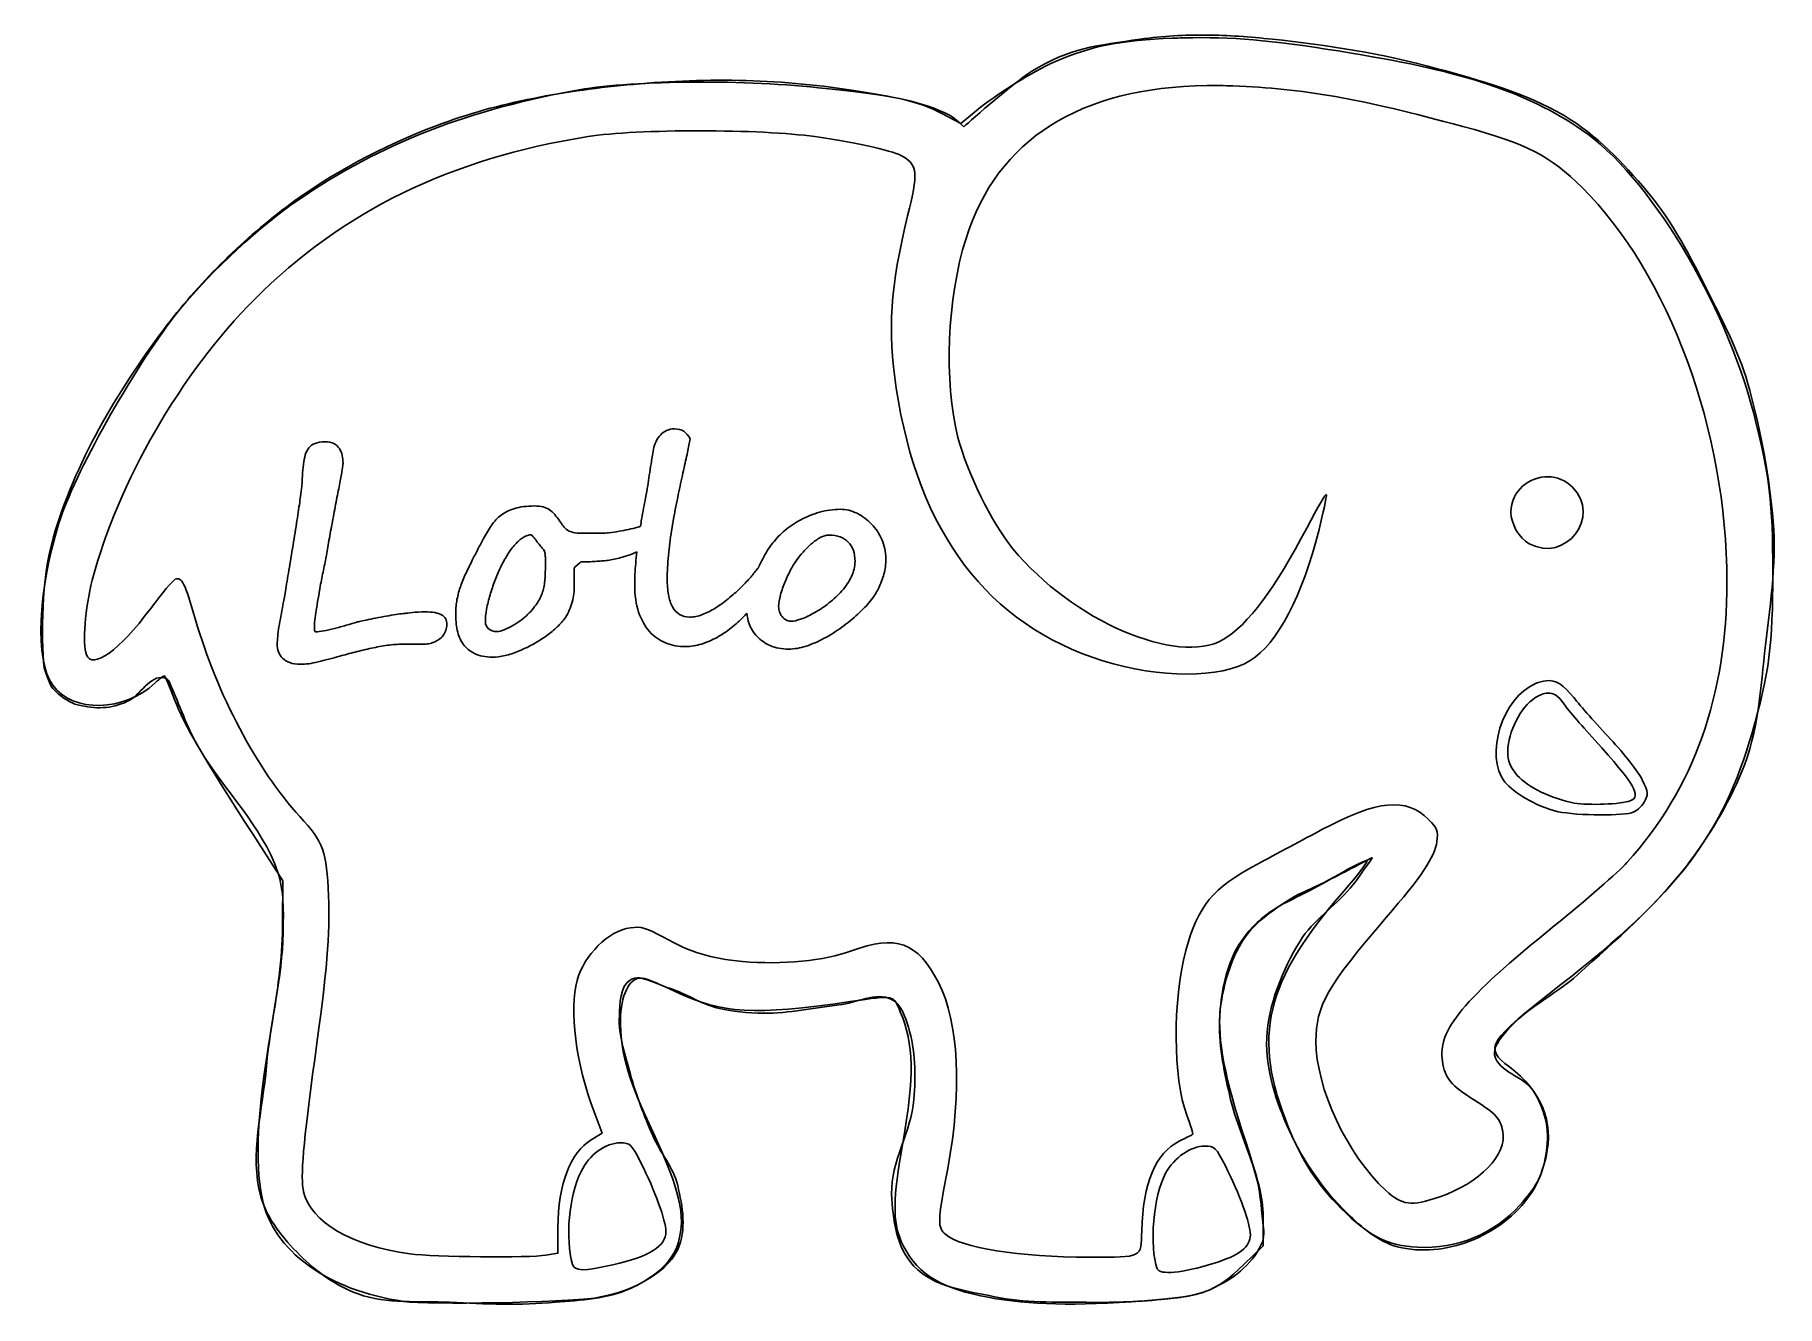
# Model space of a CAD drawing. Extents: x 44.2 to 93.5, y 21.4 to 57.3.
import ezdxf

# ---------------------------------------------------------------- set-up
doc = ezdxf.new("R2010")
doc.units = 0
doc.layers.get('0').update_dxf_attribs({"linetype": 'CONTINUOUS'})

msp = doc.modelspace()

# ---------------------------------------------------------------- linework, layer by layer
at = {"color": 7}
for points in [[(76.974457, 57.23362), (76.974457, 57.23362)], [(77.370782, 55.879283), (77.370782, 55.879283)], [(70.846047, 55.163807), (70.413894, 54.803864), (69.893547, 55.081125)], [(87.030278, 44.813638), (87.030278, 44.813638)], [(86.965234, 39.045721), (86.965234, 39.045721)], [(87.007127, 38.695147), (87.007127, 38.695147)], [(50.383832, 34.69112), (51.227742, 33.387496), (51.220576, 32.219471)], [(60.032855, 26.846225), (60.257202, 26.250361), (59.952379, 26.061845)], [(60.774241, 25.972547), (60.774241, 25.972547)], [(77.3118, 25.882702), (77.3118, 25.882702)], [(78.419743, 22.532964), (78.96214, 23.060479), (78.96214, 23.775955)], [(59.009799, 23.586338), (59.009799, 22.850464), (58.672456, 22.794793)]]:
    msp.add_lwpolyline(points, dxfattribs=at)
at = {"color": 1}
msp.add_lwpolyline([(77.353143, 57.308586), (77.353143, 57.308586)], dxfattribs=at)
at = {"color": 7}
for points in [[(62.310467, 46.169634), (62.310478, 46.169628)], [(62.705135, 45.657002), (62.749786, 45.889065)], [(52.420593, 45.803617), (52.420574, 45.80362)], [(58.255188, 43.173221), (58.255188, 43.173221)], [(60.221924, 43.214019), (60.009704, 43.214019), (59.688346, 43.214019)], [(66.678869, 43.164952), (66.678858, 43.164952)], [(59.472266, 41.662886), (59.472266, 42.082362), (59.472266, 42.16339)], [(54.607243, 40.0787), (55.221849, 40.0787)]]:
    msp.add_lwpolyline(points, close=True, dxfattribs=at)
at = {"color": 1}
for points in [[(75.488382, 57.191176), (74.265626, 57.018106), (73.470784, 56.940046), (72.42252, 56.287185)], [(77.353143, 57.308586), (76.738234, 57.314431), (76.124181, 57.281168), (75.488382, 57.191176)], [(79.222312, 57.191176), (78.583638, 57.257786), (77.968052, 57.302739), (77.353143, 57.308586)], [(83.860239, 56.366006), (82.369637, 56.779688), (80.760909, 57.03071), (79.222312, 57.191176)], [(72.42252, 56.287185), (71.840364, 55.924614), (70.496024, 54.715116), (70.496024, 54.715116)], [(87.476762, 55.029312), (86.371427, 55.684795), (85.098515, 56.022353), (83.860239, 56.366006)], [(61.14135, 55.914011), (59.242311, 55.7382), (57.351614, 55.423977), (55.569666, 54.744332)], [(67.508989, 55.717228), (65.414054, 56.067415), (63.256307, 56.109811), (61.14135, 55.914011)], [(70.103007, 55.029312), (69.303423, 55.450156), (68.400196, 55.568255), (67.508989, 55.717228)], [(55.569666, 54.744332), (54.0572, 54.167473), (52.607151, 53.410087), (51.314835, 52.435292)], [(70.496024, 54.715116), (70.496024, 54.715116), (70.251487, 54.951164), (70.103007, 55.029312)], [(89.830453, 52.879018), (89.135317, 53.701973), (88.403337, 54.479839), (87.476762, 55.029312)], [(91.559614, 50.020968), (91.066911, 51.010668), (90.543854, 52.034443), (89.830453, 52.879018)], [(51.314835, 52.435292), (50.013071, 51.453367), (48.833439, 50.281518), (47.855959, 48.976415)], [(92.665352, 47.482622), (92.406507, 48.375271), (91.973818, 49.188949), (91.559614, 50.020968)], [(47.855959, 48.976415), (46.513256, 47.183672), (45.353334, 45.2314), (44.730018, 43.080065)], [(93.372562, 43.787825), (93.24112, 45.034897), (93.014588, 46.278255), (92.665352, 47.482622)], [(93.176327, 40.053895), (93.326791, 41.302943), (93.504436, 42.536677), (93.372562, 43.787825)], [(44.730018, 43.080065), (44.386582, 41.894706), (44.392706, 40.318295), (44.475355, 39.405114)], [(92.507703, 36.476505), (92.978633, 37.60238), (93.030367, 38.842256), (93.176327, 40.053895)], [(44.475355, 39.405114), (44.664077, 38.912459), (44.602688, 38.925223), (44.868372, 38.678062)], [(46.834007, 38.461984), (47.186215, 38.628427), (47.474804, 39.210513), (47.855959, 39.130057)], [(47.855959, 39.130057), (48.018119, 39.09583), (48.025736, 38.977195), (48.09188, 38.825235)], [(44.868372, 38.678062), (45.039579, 38.554282), (45.213558, 38.412426), (45.419035, 38.363316)], [(45.419035, 38.363316), (45.929403, 38.24134), (46.359578, 38.237778), (46.834007, 38.461984)], [(48.09188, 38.825235), (48.353969, 38.223128), (48.54422, 37.671017), (48.877911, 37.105443)], [(48.877911, 37.105443), (49.572378, 35.928393), (50.63775, 34.940051), (51.078915, 33.646567)], [(90.935638, 33.803663), (91.568216, 34.621157), (92.108836, 35.522905), (92.507703, 36.476505)], [(80.401363, 33.175279), (80.945434, 33.475095), (82.052253, 34.039584), (82.052253, 34.039584)], [(82.052253, 34.039584), (82.052253, 34.039584), (81.651173, 33.44935), (81.423315, 33.175279)], [(51.078915, 33.646567), (51.26578, 33.098686), (51.245776, 32.496196), (51.236011, 31.917406)], [(87.869779, 30.737804), (88.942364, 31.706512), (90.051156, 32.66063), (90.935638, 33.803663)], [(78.90812, 32.310423), (79.340654, 32.689746), (79.897498, 32.897623), (80.401363, 33.175279)], [(81.423315, 33.175279), (80.98486, 32.647904), (80.363503, 32.268194), (80.008346, 31.681485)], [(78.121535, 31.288468), (78.300913, 31.67903), (78.584992, 32.027046), (78.90812, 32.310423)], [(51.236011, 31.917406), (51.214655, 30.649991), (50.870369, 29.406969), (50.764722, 28.143784)], [(80.008346, 31.681485), (79.506259, 30.852056), (79.110024, 29.898343), (79.065216, 28.929818)], [(77.728521, 29.401657), (77.748915, 30.043741), (77.853419, 30.704691), (78.121535, 31.288468)], [(60.748333, 29.558756), (60.767976, 29.91463), (60.755115, 30.400343), (61.062526, 30.580708)], [(61.062526, 30.580708), (61.386127, 30.770573), (61.804965, 30.455969), (62.163302, 30.344787)], [(85.747047, 29.008643), (86.296452, 29.737397), (87.192477, 30.126099), (87.869779, 30.737804)], [(62.163302, 30.344787), (62.623423, 30.202025), (63.033679, 29.915663), (63.5, 29.794674)], [(66.958876, 29.873499), (67.456603, 29.927344), (68.004137, 30.254081), (68.452119, 30.030595)], [(63.5, 29.794674), (63.934171, 29.682028), (64.387606, 29.638989), (64.836147, 29.637578)], [(64.836147, 29.637578), (65.54801, 29.635281), (66.251136, 29.796929), (66.958876, 29.873499)], [(68.452119, 30.030595), (68.725567, 29.894177), (68.831144, 29.535718), (68.923958, 29.244561)], [(61.062526, 27.907866), (60.913919, 28.44798), (60.717461, 28.999423), (60.748333, 29.558756)], [(68.923958, 29.244561), (69.131496, 28.593517), (69.133726, 27.881947), (69.081055, 27.200657)], [(78.043264, 27.200657), (77.872979, 27.921997), (77.704984, 28.660863), (77.728521, 29.401657)], [(79.065216, 28.929818), (79.024096, 28.040982), (79.327858, 27.146693), (79.694154, 26.335798)], [(85.511129, 28.45853), (85.46977, 28.653763), (85.626914, 28.849289), (85.747047, 29.008643)], [(50.764722, 28.143784), (50.661982, 26.915358), (50.275022, 25.636144), (50.607076, 24.44899)], [(86.611906, 27.436024), (86.344853, 27.859482), (85.614885, 27.968767), (85.511129, 28.45853)], [(61.691464, 26.178702), (61.449083, 26.742212), (61.225258, 27.316419), (61.062526, 27.907866)], [(69.081055, 27.200657), (69.010502, 26.288103), (68.421275, 25.442568), (68.452119, 24.527812)], [(78.750473, 25.077925), (78.546937, 25.795402), (78.214612, 26.474821), (78.043264, 27.200657)], [(87.004923, 26.178702), (86.999524, 26.617933), (86.846221, 27.064479), (86.611906, 27.436024)], [(62.399223, 24.763182), (62.278062, 25.276426), (61.899837, 25.694265), (61.691464, 26.178702)], [(79.694154, 26.335798), (80.089186, 25.461287), (80.658843, 24.647929), (81.345044, 23.977148)], [(86.533081, 24.527812), (86.854151, 25.001576), (87.01195, 25.606434), (87.004923, 26.178702)], [(62.399223, 22.955196), (62.656446, 23.500247), (62.537693, 24.176609), (62.399223, 24.763182)], [(78.957178, 23.731858), (78.904417, 24.186444), (78.875368, 24.637661), (78.750473, 25.077925)], [(50.607076, 24.44899), (50.785228, 23.812071), (51.240193, 23.265757), (51.707852, 22.7981)], [(68.452119, 24.527812), (68.476137, 23.815381), (68.5934, 23.003837), (69.081055, 22.483908)], [(84.80392, 23.191117), (85.483872, 23.45276), (86.124356, 23.924706), (86.533081, 24.527812)], [(78.90812, 23.093), (79.0076, 23.306828), (78.984356, 23.497591), (78.957178, 23.731858)], [(81.345044, 23.977148), (81.750422, 23.58088), (82.211548, 23.177348), (82.760013, 23.034018)], [(82.760013, 23.034018), (83.421135, 22.861245), (84.166182, 22.945719), (84.80392, 23.191117)], [(51.707852, 22.7981), (52.175509, 22.330441), (52.735091, 21.917465), (53.358742, 21.697323)], [(61.062526, 21.85497), (61.585622, 22.098691), (62.152928, 22.433303), (62.399223, 22.955196)], [(77.4926, 21.835127), (78.084722, 22.105431), (78.633557, 22.502839), (78.90812, 23.093)], [(69.081055, 22.483908), (69.637063, 21.891097), (70.566243, 21.789698), (71.360882, 21.619049)], [(53.358742, 21.697323), (54.177537, 21.408303), (55.085347, 21.501298), (55.95276, 21.461953)], [(58.940347, 21.461953), (59.656878, 21.527736), (60.410302, 21.551082), (61.062526, 21.85497)], [(76.077631, 21.540227), (76.579318, 21.588947), (77.034071, 21.625806), (77.4926, 21.835127)], [(55.95276, 21.461953), (56.9475, 21.416828), (57.948757, 21.370911), (58.940347, 21.461953)], [(71.360882, 21.619049), (72.207899, 21.437157), (73.089183, 21.472141), (73.955453, 21.461953)], [(73.955453, 21.461953), (74.663404, 21.453627), (75.372945, 21.471791), (76.077631, 21.540227)]]:
    msp.add_open_spline(points, degree=3, dxfattribs=at)
at = {"color": 7}
for points in [[(76.400643, 57.219288), (74.943984, 57.165308), (74.073365, 56.992255), (73.086736, 56.559484)], [(76.974457, 57.23362), (76.787598, 57.231449), (76.597171, 57.226573), (76.400643, 57.219288)], [(81.459697, 56.797609), (79.428436, 57.132688), (78.282467, 57.248823), (76.974457, 57.23362)], [(87.969547, 54.63023), (86.400457, 55.695779), (84.693419, 56.264172), (81.459697, 56.797609)], [(73.086736, 56.559484), (72.417582, 56.26597), (71.430363, 55.650709), (70.846047, 55.163807)], [(59.459041, 55.734867), (56.175981, 55.112178), (53.818519, 54.157423), (51.438308, 52.486554)], [(66.379547, 55.820304), (64.044601, 56.062073), (60.984898, 56.024272), (59.459041, 55.734867)], [(69.893547, 55.081125), (69.181559, 55.460609), (68.527382, 55.597908), (66.379547, 55.820304)], [(70.555556, 51.557755), (71.443808, 54.36088), (73.767448, 55.830981), (77.370782, 55.879283)], [(77.370782, 55.879283), (77.611004, 55.882503), (77.857308, 55.879359), (78.108858, 55.869913)], [(78.108858, 55.869913), (80.097644, 55.795243), (81.68049, 55.516323), (84.610442, 54.723936)], [(84.610442, 54.723936), (86.427996, 54.232392), (87.070926, 53.902765), (87.987186, 52.993674)], [(50.426826, 49.833005), (52.92762, 52.333799), (55.941699, 53.80434), (59.863632, 54.438409)], [(59.863632, 54.438409), (61.210992, 54.656256), (64.799244, 54.654224), (66.274817, 54.434548)], [(66.274817, 54.434548), (67.614439, 54.235113), (68.533103, 54.026949), (68.787809, 53.865695)], [(92.840088, 46.599574), (92.032571, 49.768244), (89.864001, 53.343731), (87.969547, 54.63023)], [(68.787809, 53.865695), (69.190373, 53.610837), (69.203824, 53.416414), (68.904115, 52.191102)], [(87.987186, 52.993674), (90.4469, 50.553185), (92.08437, 46.099535), (92.08437, 41.850855)], [(51.438308, 52.486554), (50.426499, 51.77628), (48.938942, 50.359019), (48.184483, 49.385968)], [(68.904115, 52.191102), (68.411502, 50.177155), (68.33294, 48.980443), (68.583308, 47.31836)], [(70.329007, 45.925438), (69.925675, 47.514473), (70.020462, 49.869127), (70.555556, 51.557755)], [(45.836857, 41.893851), (46.551873, 44.641832), (48.355498, 47.761675), (50.426826, 49.833005)], [(48.184483, 49.385968), (46.949244, 47.792843), (45.331044, 44.899778), (44.892076, 43.49899)], [(68.583308, 47.31836), (69.197863, 43.23855), (71.171596, 40.633009), (74.423434, 39.608512)], [(93.380828, 42.105518), (93.379869, 44.112866), (93.296009, 44.810545), (92.840088, 46.599574)], [(61.907539, 45.994893), (61.85868, 45.94332), (61.817741, 45.881911), (61.78517, 45.811338)], [(62.086132, 46.12112), (62.018274, 46.091263), (61.959112, 46.049178), (61.907539, 45.994893)], [(62.310478, 46.169628), (62.229049, 46.169628), (62.153992, 46.153682), (62.086132, 46.12112)], [(62.749786, 45.889065), (62.657499, 46.076354), (62.511325, 46.169634), (62.310467, 46.169634)], [(71.884534, 42.779654), (71.281623, 43.516096), (70.581052, 44.932442), (70.329007, 45.925438)], [(51.862742, 45.432653), (51.841011, 45.353938), (51.823391, 45.264643), (51.809825, 45.164211)], [(51.960859, 45.632192), (51.917428, 45.577907), (51.884459, 45.511367), (51.862742, 45.432653)], [(52.140005, 45.758422), (52.066718, 45.731272), (52.007002, 45.689193), (51.960859, 45.632192)], [(52.420574, 45.80362), (52.306573, 45.80362), (52.213293, 45.788267), (52.140005, 45.758422)], [(52.67305, 45.7507), (52.607907, 45.785986), (52.523737, 45.803617), (52.420593, 45.803617)], [(52.827942, 45.611793), (52.78994, 45.668796), (52.738195, 45.715417), (52.67305, 45.7507)], [(52.90511, 45.416665), (52.891535, 45.489949), (52.86594, 45.554793), (52.827942, 45.611793)], [(52.929917, 45.200587), (52.929917, 45.273874), (52.921394, 45.346092), (52.90511, 45.416665)], [(61.715715, 45.595811), (61.688565, 45.438382), (61.665815, 45.301321), (61.646813, 45.184605)], [(61.78517, 45.811338), (61.75259, 45.743481), (61.729281, 45.671813), (61.715715, 45.595811)], [(62.607571, 45.196737), (62.648287, 45.373169), (62.680706, 45.526714), (62.705135, 45.657002)], [(51.809825, 45.164211), (51.798959, 45.066495), (51.789872, 44.95787), (51.781716, 44.838442)], [(52.840069, 44.643308), (52.86719, 44.789883), (52.888817, 44.9116), (52.90511, 45.009316)], [(52.90511, 45.009316), (52.921394, 45.109745), (52.929917, 45.173446), (52.929917, 45.200587)], [(61.593897, 44.862696), (61.580322, 44.762265), (61.565542, 44.662163), (61.549249, 44.561732)], [(61.646813, 45.184605), (61.62782, 45.070604), (61.610192, 44.963125), (61.593897, 44.862696)], [(62.481341, 44.626781), (62.527485, 44.833069), (62.56957, 45.023021), (62.607571, 45.196737)], [(51.75305, 44.459756), (51.744922, 44.386472), (51.728412, 44.261916), (51.703992, 44.085482)], [(51.781716, 44.838442), (51.776269, 44.719011), (51.766617, 44.592759), (51.75305, 44.459756)], [(52.74636, 44.158792), (52.781646, 44.337935), (52.812925, 44.499451), (52.840069, 44.643308)], [(61.549249, 44.561732), (61.532965, 44.461303), (61.512492, 44.345857), (61.488063, 44.215569)], [(62.346846, 43.975246), (62.392989, 44.203247), (62.437913, 44.420491), (62.481341, 44.626781)], [(80.755795, 44.307622), (80.754567, 44.381773), (80.5018, 43.956537), (80.194658, 43.36284)], [(87.030278, 44.813638), (86.497549, 44.825691), (85.973048, 44.422238), (85.973048, 43.813182)], [(86.490638, 42.920214), (87.522166, 42.360514), (88.540381, 43.693241), (87.713233, 44.520392)], [(87.713233, 44.520392), (87.516346, 44.717279), (87.272427, 44.80816), (87.030278, 44.813638)], [(51.703992, 44.085482), (51.679551, 43.911768), (51.649983, 43.713296), (51.614697, 43.490721)], [(52.644937, 43.616948), (52.680224, 43.801521), (52.713788, 43.982361), (52.74636, 44.158792)], [(57.787204, 43.918457), (57.63792, 43.875029), (57.509969, 43.812474), (57.40411, 43.731045)], [(58.348894, 43.987362), (58.12632, 43.987362), (57.939209, 43.964614), (57.787204, 43.918457)], [(58.589223, 43.959252), (58.521366, 43.978246), (58.441181, 43.987362), (58.348894, 43.987362)], [(58.772227, 43.87767), (58.717939, 43.912959), (58.657084, 43.940253), (58.589223, 43.959252)], [(58.91885, 43.743174), (58.875422, 43.79746), (58.826513, 43.842387), (58.772227, 43.87767)], [(61.488063, 44.215569), (61.452777, 44.025569), (61.415823, 43.825953), (61.377822, 43.616951)], [(62.225027, 43.287329), (62.263028, 43.520761), (62.303417, 43.749956), (62.346846, 43.975246)], [(67.000758, 43.893664), (66.799897, 43.893664), (66.604267, 43.866909), (66.414263, 43.812635)], [(67.473147, 43.780115), (67.318433, 43.856114), (67.160902, 43.893664), (67.000758, 43.893664)], [(80.544678, 43.319294), (80.661928, 43.7889), (80.756924, 44.233473), (80.755795, 44.307622)], [(44.892076, 43.49899), (44.28567, 41.563902), (44.211353, 39.628866), (44.715687, 38.920595)], [(51.614697, 43.490721), (51.57941, 43.268146), (51.54131, 43.03327), (51.500594, 42.786269)], [(52.542962, 43.075654), (52.575533, 43.252082), (52.609651, 43.432372), (52.644937, 43.616948)], [(57.131258, 43.437799), (57.05797, 43.323798), (56.983466, 43.199239), (56.907464, 43.063524)], [(57.40411, 43.731045), (57.298251, 43.649615), (57.20726, 43.5518), (57.131258, 43.437799)], [(59.057204, 43.564031), (59.011061, 43.631889), (58.964994, 43.691601), (58.91885, 43.743174)], [(59.15918, 43.421816), (59.126608, 43.465248), (59.09249, 43.512458), (59.057204, 43.564031)], [(59.27714, 43.307714), (59.233712, 43.340288), (59.194466, 43.378388), (59.15918, 43.421816)], [(61.26813, 43.389293), (61.178556, 43.364853), (61.090404, 43.342698), (61.003547, 43.323699)], [(61.345851, 43.413), (61.320959, 43.405408), (61.291874, 43.39649), (61.26813, 43.389293)], [(61.377822, 43.616951), (61.366335, 43.549807), (61.356768, 43.480716), (61.345851, 43.413)], [(65.885097, 43.59656), (65.719523, 43.509703), (65.568816, 43.409599), (65.433101, 43.295595)], [(66.414263, 43.812635), (66.226975, 43.75835), (66.050671, 43.686135), (65.885097, 43.59656)], [(67.884356, 43.474742), (67.764925, 43.602315), (67.627864, 43.704112), (67.473147, 43.780115)], [(68.177052, 43.034873), (68.103764, 43.203159), (68.006499, 43.349884), (67.884356, 43.474742)], [(85.973048, 43.813182), (85.973048, 43.476788), (86.205895, 43.074714), (86.490638, 42.920214)], [(52.461383, 42.599404), (52.485823, 42.740549), (52.513103, 42.899223), (52.542962, 43.075654)], [(56.907464, 43.063524), (56.853178, 42.968522), (56.799144, 42.867868), (56.744856, 42.762009)], [(57.579376, 42.603265), (57.652663, 42.717266), (57.72717, 42.816227), (57.803169, 42.900369)], [(57.803169, 42.900369), (57.879172, 42.984513), (57.955372, 43.05105), (58.031374, 43.099908)], [(58.031374, 43.099908), (58.110109, 43.148766), (58.184615, 43.173221), (58.255188, 43.173221)], [(58.255188, 43.173221), (58.266053, 43.173221), (58.282535, 43.158433), (58.304244, 43.128573)], [(58.304244, 43.128573), (58.328684, 43.101424), (58.354273, 43.067314), (58.381415, 43.026598)], [(58.381415, 43.026598), (58.411271, 42.988597), (58.44255, 42.948208), (58.475121, 42.90478)], [(58.475121, 42.90478), (58.507695, 42.864064), (58.537277, 42.828252), (58.564419, 42.798396)], [(59.444159, 43.238262), (59.379014, 43.254546), (59.323283, 43.277858), (59.27714, 43.307714)], [(59.688346, 43.214019), (59.59063, 43.214019), (59.509302, 43.221978), (59.444159, 43.238262)], [(60.352009, 43.222288), (60.319437, 43.219466), (60.276209, 43.216728), (60.221924, 43.214019)], [(60.445715, 43.229993), (60.418565, 43.227171), (60.387295, 43.224998), (60.352009, 43.222288)], [(60.738964, 43.270782), (60.649392, 43.257208), (60.551574, 43.243548), (60.445715, 43.229993)], [(61.003547, 43.323699), (60.916687, 43.304706), (60.828535, 43.287078), (60.738964, 43.270782)], [(62.135179, 42.591143), (62.159619, 42.82186), (62.189744, 43.053897), (62.225027, 43.287329)], [(65.086938, 42.941164), (65.005509, 42.83802), (64.921339, 42.70664), (64.834482, 42.546496)], [(65.433101, 43.295595), (65.297383, 43.181595), (65.18194, 43.06331), (65.086938, 42.941164)], [(65.946305, 42.684844), (66.019593, 42.766274), (66.096936, 42.841923), (66.178365, 42.912496)], [(66.178365, 42.912496), (66.259795, 42.985783), (66.343965, 43.045499), (66.430824, 43.091642)], [(66.430824, 43.091642), (66.517681, 43.140497), (66.600157, 43.164952), (66.678869, 43.164952)], [(66.678858, 43.164952), (66.91772, 43.164952), (67.099705, 43.098412), (67.224563, 42.965412)], [(67.224563, 42.965412), (67.352136, 42.832412), (67.415833, 42.650977), (67.415833, 42.420261)], [(68.287293, 42.509564), (68.287293, 42.694138), (68.250336, 42.869299), (68.177052, 43.034873)], [(80.194658, 43.36284), (79.321347, 41.674723), (78.530791, 40.618904), (77.833801, 40.210438)], [(78.596685, 39.613473), (79.361592, 40.084409), (80.076844, 41.445471), (80.544678, 43.319294)], [(51.500594, 42.786269), (51.462596, 42.539265), (51.424493, 42.307228), (51.386492, 42.090083)], [(52.375943, 42.175517), (52.411229, 42.32752), (52.439666, 42.469116), (52.461383, 42.599404)], [(56.586106, 42.452778), (56.52639, 42.333347), (56.467821, 42.21222), (56.41082, 42.090078)], [(56.744856, 42.762009), (56.69057, 42.65615), (56.637679, 42.553207), (56.586106, 42.452778)], [(57.379836, 42.232848), (57.442267, 42.365851), (57.508803, 42.489264), (57.579376, 42.603265)], [(58.564419, 42.798396), (58.577994, 42.784821), (58.590496, 42.770041), (58.60135, 42.753746)], [(58.60135, 42.753746), (58.614925, 42.740171), (58.625734, 42.7214), (58.633871, 42.696971)], [(58.633871, 42.696971), (58.642027, 42.672531), (58.647135, 42.641266), (58.649845, 42.603265)], [(58.658114, 42.452784), (58.658114, 42.265496), (58.654134, 42.103983), (58.645978, 41.968265)], [(58.649845, 42.603265), (58.655291, 42.565264), (58.658114, 42.515211), (58.658114, 42.452784)], [(59.468399, 42.232842), (59.465577, 42.257283), (59.659661, 42.403711), (59.659661, 42.403711)], [(59.659661, 42.403711), (59.724804, 42.403711), (59.794182, 42.40484), (59.86747, 42.407578)], [(59.86747, 42.407578), (59.940757, 42.413024), (60.010133, 42.41754), (60.075276, 42.420249)], [(60.075276, 42.420249), (60.140421, 42.425696), (60.195601, 42.429676), (60.241744, 42.432385)], [(60.241744, 42.432385), (60.287888, 42.435207), (60.316878, 42.436251), (60.327735, 42.436251)], [(60.327735, 42.436251), (60.444451, 42.449826), (60.566167, 42.471436), (60.69374, 42.501295)], [(60.69374, 42.501295), (60.824028, 42.533866), (60.95028, 42.571966), (61.072426, 42.615398)], [(61.072426, 42.615398), (61.133307, 42.636564), (61.18886, 42.664304), (61.247161, 42.688708)], [(61.247161, 42.688708), (61.235026, 42.578807), (61.220717, 42.468241), (61.21078, 42.35908)], [(62.102659, 41.92307), (62.102659, 42.137502), (62.113468, 42.360427), (62.135179, 42.591143)], [(64.834482, 42.546496), (64.783908, 42.45483), (64.736585, 42.358522), (64.690614, 42.260413)], [(65.604001, 42.195917), (65.663713, 42.307205), (65.718301, 42.397051), (65.767159, 42.464908)], [(65.767159, 42.464908), (65.816017, 42.530051), (65.875735, 42.603414), (65.946305, 42.684844)], [(67.415833, 42.420261), (67.415833, 42.273688), (67.382269, 42.129803), (67.314408, 41.988658)], [(68.275158, 42.269235), (68.283314, 42.34252), (68.287293, 42.422705), (68.287293, 42.509564)], [(77.833801, 40.210438), (76.544373, 39.454782), (73.546784, 40.749257), (71.884534, 42.779654)], [(48.185586, 41.915898), (48.121968, 41.891483), (47.805086, 41.515151), (47.481132, 41.079705)], [(48.757197, 40.76882), (48.457567, 41.809295), (48.369418, 41.98644), (48.185586, 41.915898)], [(51.386492, 42.090083), (51.351208, 41.872939), (51.318787, 41.681843), (51.288927, 41.516269)], [(52.286648, 41.715806), (52.313798, 41.87052), (52.343372, 42.023515), (52.375943, 42.175517)], [(56.41082, 42.090078), (56.35382, 41.970647), (56.303768, 41.848927), (56.26034, 41.724069)], [(57.224944, 41.870147), (57.276517, 42.000435), (57.328266, 42.121559), (57.379836, 42.232848)], [(58.645978, 41.968265), (58.640559, 41.835265), (58.621763, 41.711852), (58.589204, 41.597848)], [(59.472266, 42.16339), (59.472266, 42.187831), (59.471137, 42.211128), (59.468399, 42.232842)], [(61.21078, 42.35908), (61.191786, 42.152793), (61.182671, 41.953177), (61.182671, 41.760462)], [(62.135179, 41.479343), (62.113476, 41.612343), (62.102659, 41.760211), (62.102659, 41.92307)], [(64.4354, 41.943466), (64.353973, 41.851176), (64.261836, 41.755057), (64.15869, 41.654628)], [(64.63494, 42.188206), (64.583369, 42.120346), (64.516833, 42.038465), (64.4354, 41.943466)], [(64.690614, 42.260413), (64.671789, 42.235775), (64.652373, 42.211447), (64.63494, 42.188206)], [(65.436981, 41.845896), (65.488555, 41.970754), (65.544285, 42.087343), (65.604001, 42.195917)], [(67.314408, 41.988658), (67.246554, 41.850228), (67.156705, 41.717155), (67.045417, 41.589579)], [(68.164916, 41.858026), (68.192066, 41.925883), (68.215366, 41.994119), (68.234368, 42.061977)], [(68.234368, 42.061977), (68.253362, 42.129837), (68.267013, 42.198663), (68.275158, 42.269235)], [(92.793786, 37.57122), (93.284139, 39.280403), (93.381675, 40.034794), (93.380828, 42.105518)], [(45.672595, 39.776081), (45.551945, 40.090488), (45.630157, 41.099449), (45.836857, 41.893851)], [(51.288927, 41.516269), (51.261778, 41.35341), (51.242457, 41.243089), (51.231602, 41.186089)], [(52.225462, 41.369643), (52.247165, 41.486356), (52.267646, 41.601805), (52.286648, 41.715806)], [(56.26034, 41.724069), (56.216908, 41.599211), (56.181648, 41.472959), (56.154506, 41.345386)], [(56.992884, 41.068131), (57.017296, 41.201131), (57.049735, 41.335904), (57.090448, 41.471619)], [(57.090448, 41.471619), (57.131164, 41.607336), (57.176086, 41.739862), (57.224944, 41.870147)], [(58.589204, 41.597848), (58.556632, 41.483847), (58.506027, 41.372384), (58.438169, 41.263813)], [(59.3951, 41.21089), (59.419541, 41.289602), (59.438862, 41.368094), (59.452425, 41.446808)], [(59.452425, 41.446808), (59.466, 41.525526), (59.472266, 41.597741), (59.472266, 41.662886)], [(61.182671, 41.760462), (61.182671, 41.464603), (61.219074, 41.206968), (61.292362, 40.987108)], [(62.249281, 41.137589), (62.197711, 41.23259), (62.159608, 41.34634), (62.135179, 41.479343)], [(64.15869, 41.654628), (64.055546, 41.556915), (63.944082, 41.459096), (63.824654, 41.361383)], [(65.253977, 41.141441), (65.253977, 41.239155), (65.271616, 41.350619), (65.306894, 41.475479)], [(65.306894, 41.475479), (65.342183, 41.600337), (65.385411, 41.72375), (65.436981, 41.845896)], [(67.045417, 41.589579), (66.936843, 41.464721), (66.814576, 41.349275), (66.678858, 41.243417)], [(67.847416, 41.296339), (67.947845, 41.421197), (68.021206, 41.533803), (68.067349, 41.634235)], [(68.067349, 41.634235), (68.10535, 41.715665), (68.137772, 41.790168), (68.164916, 41.858026)], [(92.08437, 41.850855), (92.08437, 38.627208), (91.150632, 36.004514), (89.253328, 33.899574)], [(47.481132, 41.079705), (46.604817, 39.901803), (45.836784, 39.348204), (45.672595, 39.776081)], [(51.231602, 41.186089), (51.188174, 40.974371), (51.150624, 40.76963), (51.11805, 40.571485)], [(52.131756, 40.758895), (52.142621, 40.845751), (52.156281, 40.940728), (52.172545, 41.043874)], [(52.172545, 41.043874), (52.18883, 41.147018), (52.20646, 41.25564), (52.225462, 41.369643)], [(54.537791, 40.934172), (54.467218, 40.926044), (54.38589, 40.913541), (54.293603, 40.89724)], [(54.684414, 40.950145), (54.657264, 40.950145), (54.608363, 40.945009), (54.537791, 40.934172)], [(54.892222, 40.97055), (54.791793, 40.956975), (54.722415, 40.950145), (54.684414, 40.950145)], [(55.246103, 40.990955), (55.110386, 40.990955), (54.992651, 40.984125), (54.892222, 40.97055)], [(55.718493, 40.909375), (55.620779, 40.963661), (55.463248, 40.990955), (55.246103, 40.990955)], [(56.154506, 41.345386), (56.130066, 41.217813), (56.117575, 41.087026), (56.117575, 40.954023)], [(56.117575, 40.954023), (56.117575, 40.785734), (56.132363, 40.625914), (56.162222, 40.473915)], [(56.956503, 40.702123), (56.956503, 40.816126), (56.968441, 40.937843), (56.992884, 41.068131)], [(58.153193, 40.913789), (58.109762, 40.867646), (58.050049, 40.815898), (57.974047, 40.758897)], [(58.438169, 41.263813), (58.370312, 41.157954), (58.275336, 41.041362), (58.153193, 40.913789)], [(59.191703, 40.791415), (59.235131, 40.848413), (59.273231, 40.912113), (59.305802, 40.982686)], [(59.305802, 40.982686), (59.341089, 41.055973), (59.370671, 41.132173), (59.3951, 41.21089)], [(61.292362, 40.987108), (61.368364, 40.767246), (61.471858, 40.583567), (61.602146, 40.436995)], [(62.448821, 40.921511), (62.367391, 40.973084), (62.300855, 41.045302), (62.249281, 41.137589)], [(62.742067, 40.844343), (62.628066, 40.844343), (62.530251, 40.869941), (62.448821, 40.921511)], [(63.095948, 40.913795), (62.973805, 40.867652), (62.856068, 40.844343), (62.742067, 40.844343)], [(63.462507, 41.100657), (63.340361, 41.024658), (63.218094, 40.962653), (63.095948, 40.913795)], [(63.824654, 41.361383), (63.707939, 41.263666), (63.587365, 41.176657), (63.462507, 41.100657)], [(64.25239, 40.840485), (64.290276, 40.878938), (64.321272, 40.91412), (64.35657, 40.951277)], [(64.35657, 40.951277), (64.366617, 40.851997), (64.384651, 40.753465), (64.419407, 40.656928)], [(65.27822, 40.994818), (65.261936, 41.043677), (65.253977, 41.092583), (65.253977, 41.141441)], [(65.351533, 40.860873), (65.321674, 40.901589), (65.297219, 40.945963), (65.27822, 40.994818)], [(66.275921, 40.970564), (66.142918, 40.894564), (66.016663, 40.834849), (65.897235, 40.791421)], [(66.678858, 41.243417), (66.545858, 41.137558), (66.411636, 41.046567), (66.275921, 40.970564)], [(67.045397, 40.559363), (67.208256, 40.678791), (67.35782, 40.801064), (67.493535, 40.925922)], [(67.493535, 40.925922), (67.629253, 41.05078), (67.746984, 41.174196), (67.847416, 41.296339)], [(51.707299, 35.205405), (50.506562, 36.511507), (49.361098, 38.671754), (48.757197, 40.76882)], [(51.11805, 40.571485), (51.085479, 40.376054), (51.068992, 40.210557), (51.068992, 40.074839)], [(52.11962, 40.551086), (52.11962, 40.605374), (52.1236, 40.67475), (52.131756, 40.758895)], [(52.127325, 40.465649), (52.121878, 40.492799), (52.11962, 40.52123), (52.11962, 40.551086)], [(52.160399, 40.429267), (52.144114, 40.429267), (52.132769, 40.441205), (52.127325, 40.465649)], [(52.384192, 40.45351), (52.291906, 40.437226), (52.217402, 40.429267), (52.160399, 40.429267)], [(52.685157, 40.522965), (52.576583, 40.495815), (52.476479, 40.47251), (52.384192, 40.45351)], [(53.019192, 40.61226), (52.905189, 40.579689), (52.793728, 40.550107), (52.685157, 40.522965)], [(53.341103, 40.705967), (53.243387, 40.67611), (53.135905, 40.644832), (53.019192, 40.61226)], [(53.479457, 40.734632), (53.4116, 40.721057), (53.365533, 40.711405), (53.341103, 40.705967)], [(53.715378, 40.787549), (53.625804, 40.768555), (53.547315, 40.750925), (53.479457, 40.734632)], [(54.004766, 40.844323), (53.904337, 40.82533), (53.807665, 40.806548), (53.715378, 40.787549)], [(54.293603, 40.89724), (54.204029, 40.880956), (54.10791, 40.863322), (54.004766, 40.844323)], [(55.865118, 40.632665), (55.865118, 40.765665), (55.816209, 40.857802), (55.718493, 40.909375)], [(55.755424, 40.319023), (55.793417, 40.362454), (55.82016, 40.41136), (55.836453, 40.465646)], [(55.836453, 40.465646), (55.855447, 40.522646), (55.865118, 40.578377), (55.865118, 40.632665)], [(56.162222, 40.473915), (56.194793, 40.324625), (56.250524, 40.192695), (56.329241, 40.078694)], [(57.041943, 40.51471), (56.984942, 40.568996), (56.956503, 40.631553), (56.956503, 40.702123)], [(57.298257, 40.436989), (57.186971, 40.436989), (57.101658, 40.463151), (57.041943, 40.51471)], [(57.489527, 40.486048), (57.410813, 40.453474), (57.347115, 40.436989), (57.298257, 40.436989)], [(57.733717, 40.604005), (57.649573, 40.557862), (57.568245, 40.518619), (57.489527, 40.486048)], [(57.974047, 40.758897), (57.898047, 40.704612), (57.817862, 40.652864), (57.733717, 40.604005)], [(58.645998, 40.2865), (58.760002, 40.367932), (58.862942, 40.450956), (58.955229, 40.535098)], [(58.955229, 40.535098), (59.05023, 40.621958), (59.129272, 40.70727), (59.191703, 40.791415)], [(61.602146, 40.436995), (61.732434, 40.293135), (61.884283, 40.186209), (62.058, 40.115637)], [(63.511557, 40.270526), (63.652699, 40.349241), (63.785775, 40.438538), (63.910636, 40.53897)], [(63.910636, 40.53897), (64.038209, 40.639399), (64.151959, 40.740051), (64.25239, 40.840485)], [(64.419407, 40.656928), (64.468265, 40.521213), (64.542772, 40.400639), (64.6432, 40.29478)], [(65.461775, 40.762755), (65.421061, 40.789905), (65.384101, 40.822872), (65.351533, 40.860873)], [(65.603989, 40.726377), (65.552416, 40.726377), (65.505206, 40.738315), (65.461775, 40.762755)], [(65.897235, 40.791421), (65.777804, 40.74799), (65.679989, 40.726377), (65.603989, 40.726377)], [(66.544893, 40.245721), (66.718612, 40.338008), (66.885253, 40.442648), (67.045397, 40.559363)], [(51.068992, 40.074839), (51.068994, 40.001554), (51.08093, 39.93103), (51.105373, 39.863172)], [(53.271649, 39.854906), (53.426366, 39.895619), (53.581057, 39.932576), (53.735772, 39.965147)], [(53.735772, 39.965147), (53.890489, 39.997721), (54.042338, 40.024462), (54.191628, 40.046176)], [(54.191628, 40.046176), (54.343627, 40.067879), (54.482385, 40.0787), (54.607243, 40.0787)], [(55.221849, 40.0787), (55.262566, 40.0787), (55.30749, 40.083243), (55.356345, 40.091371)], [(55.356345, 40.091371), (55.407918, 40.102237), (55.457968, 40.117025), (55.506826, 40.136019)], [(55.506826, 40.136019), (55.555684, 40.157722), (55.601751, 40.183333), (55.645183, 40.21319)], [(55.645183, 40.21319), (55.688611, 40.243049), (55.725568, 40.27831), (55.755424, 40.319023)], [(56.329241, 40.078694), (56.410668, 39.967405), (56.51815, 39.879253), (56.65115, 39.814111)], [(57.893037, 39.879151), (58.023325, 39.93344), (58.151866, 39.994851), (58.279439, 40.062709)], [(58.279439, 40.062709), (58.409727, 40.133281), (58.531997, 40.207785), (58.645998, 40.2865)], [(62.058, 40.115637), (62.234431, 40.045064), (62.42324, 40.009803), (62.624098, 40.009803)], [(62.624098, 40.009803), (62.773388, 40.009803), (62.922398, 40.034244), (63.071685, 40.083113)], [(63.071685, 40.083113), (63.223688, 40.131969), (63.370412, 40.194524), (63.511557, 40.270526)], [(64.6432, 40.29478), (64.743629, 40.188921), (64.868741, 40.103608), (65.018028, 40.038466)], [(65.018028, 40.038466), (65.167315, 39.973321), (65.342476, 39.940349), (65.543334, 39.940349)], [(65.543334, 39.940349), (65.698051, 39.940349), (65.86071, 39.967639), (66.031711, 40.021928)], [(66.031711, 40.021928), (66.202715, 40.078931), (66.373891, 40.153435), (66.544893, 40.245721)], [(51.105373, 39.863172), (51.129813, 39.795315), (51.167902, 39.735599), (51.219475, 39.684029)], [(51.219475, 39.684029), (51.273761, 39.629743), (51.343137, 39.587658), (51.427284, 39.557799)], [(51.427284, 39.557799), (51.511426, 39.525228), (51.613226, 39.50874), (51.732657, 39.50874)], [(51.732657, 39.50874), (51.871087, 39.50874), (52.035439, 39.532052), (52.225442, 39.578195)], [(52.225442, 39.578195), (52.418158, 39.624339), (52.624045, 39.678373), (52.843907, 39.740803)], [(52.843907, 39.740803), (52.976907, 39.77609), (53.119647, 39.814192), (53.271649, 39.854906)], [(56.65115, 39.814111), (56.786867, 39.746253), (56.957493, 39.712686), (57.163781, 39.712686)], [(57.163781, 39.712686), (57.272352, 39.712686), (57.389494, 39.727474), (57.514355, 39.757333)], [(57.514355, 39.757333), (57.639212, 39.787192), (57.765467, 39.827581), (57.893037, 39.879151)], [(74.423434, 39.608512), (76.021379, 39.105067), (77.7739, 39.106904), (78.596685, 39.613473)], [(44.715687, 38.920595), (45.280179, 38.127836), (46.743995, 38.159698), (47.616731, 38.983985)], [(47.616731, 38.983985), (47.752152, 39.111891), (47.876096, 39.199123), (47.891787, 39.178013)], [(47.891787, 39.178013), (47.907485, 39.1569), (48.028637, 38.856674), (48.161332, 38.510492)], [(86.664823, 38.961935), (85.726476, 38.569869), (85.217968, 36.925448), (85.804375, 36.179952)], [(86.965234, 39.045721), (86.873224, 39.036292), (86.774568, 39.00779), (86.664823, 38.961935)], [(87.749064, 38.567817), (87.459188, 38.930411), (87.241264, 39.074005), (86.965234, 39.045721)], [(48.161332, 38.510492), (48.421502, 37.831753), (49.051949, 36.748426), (50.383832, 34.69112)], [(85.8832, 37.058038), (85.8832, 37.580039), (86.260683, 38.316512), (86.652145, 38.558447)], [(86.652145, 38.558447), (86.7867, 38.641607), (86.902744, 38.687781), (87.007127, 38.695147)], [(87.007127, 38.695147), (87.181097, 38.707427), (87.321923, 38.612631), (87.457469, 38.40576)], [(88.788105, 37.394831), (88.399555, 37.81079), (87.932223, 38.338715), (87.749064, 38.567817)], [(87.457469, 38.40576), (87.5413, 38.277823), (87.939062, 37.81064), (88.341618, 37.367269)], [(87.387464, 30.452274), (90.686218, 33.022244), (91.975889, 34.720375), (92.793786, 37.57122)], [(86.152191, 36.367918), (85.943324, 36.605808), (85.8832, 36.760108), (85.8832, 37.058038)], [(88.341618, 37.367269), (89.466327, 36.128539), (89.674169, 35.773817), (89.349241, 35.649131)], [(89.686584, 36.243895), (89.581186, 36.460839), (89.176654, 36.978872), (88.788105, 37.394831)], [(85.804375, 36.179952), (86.040942, 35.879205), (86.676408, 35.510224), (87.211075, 35.363051)], [(87.765049, 35.585741), (87.129885, 35.700273), (86.447994, 36.031018), (86.152191, 36.367918)], [(89.743909, 35.611099), (89.866247, 35.829059), (89.861621, 35.883616), (89.686584, 36.243895)], [(83.640854, 35.121619), (83.012915, 35.74956), (82.198969, 35.671763), (80.625707, 34.833334)], [(89.349241, 35.649131), (89.092555, 35.55063), (88.165212, 35.513583), (87.765049, 35.585741)], [(89.386723, 35.310135), (89.50956, 35.344334), (89.670244, 35.479855), (89.743909, 35.611099)], [(52.519792, 32.956997), (52.470589, 34.21772), (52.37638, 34.47761), (51.707299, 35.205405)], [(83.878428, 34.490479), (83.91886, 34.791921), (83.887335, 34.875137), (83.640854, 35.121619)], [(87.211075, 35.363051), (87.661936, 35.238947), (89.012911, 35.206057), (89.386723, 35.310135)], [(80.625707, 34.833334), (80.130958, 34.569671), (79.301481, 34.126269), (78.782443, 33.848311)], [(82.443063, 32.344597), (83.432122, 33.489632), (83.822427, 34.072963), (83.878428, 34.490479)], [(78.782443, 33.848311), (77.525874, 33.175389), (77.124142, 32.687009), (76.777122, 31.410286)], [(80.220563, 33.117401), (80.443011, 33.21059), (80.899497, 33.44606), (81.234799, 33.641055)], [(81.234799, 33.641055), (81.570102, 33.836048), (81.867273, 33.973208), (81.895157, 33.945325)], [(81.895157, 33.945325), (81.923046, 33.917436), (81.633557, 33.537929), (81.251888, 33.101966)], [(89.253328, 33.899574), (89.017063, 33.637457), (88.091416, 32.830999), (87.196193, 32.107576)], [(78.473213, 31.821493), (78.802611, 32.270813), (79.585241, 32.851242), (80.220563, 33.117401)], [(81.251888, 33.101966), (79.008438, 30.539368), (78.638154, 28.971223), (79.674311, 26.425096)], [(52.128979, 28.326788), (52.482885, 30.893275), (52.563237, 31.843768), (52.519792, 32.956997)], [(51.220576, 32.219471), (51.214923, 31.30975), (51.138873, 30.613215), (50.878272, 29.073687)], [(61.060322, 32.057413), (60.4488, 31.975391), (59.750187, 31.285657), (59.550543, 30.566927)], [(61.992425, 31.790626), (61.521199, 32.052788), (61.362663, 32.097966), (61.060322, 32.057413)], [(80.45428, 28.848789), (80.455397, 29.849899), (80.777805, 30.41672), (82.443063, 32.344597)], [(87.196193, 32.107576), (84.60755, 30.015713), (83.899623, 29.161207), (84.03332, 28.287653)], [(64.232564, 31.104363), (63.315664, 31.188968), (62.777886, 31.353636), (61.992425, 31.790626)], [(69.775586, 30.506295), (69.196495, 31.647147), (68.56938, 31.875973), (67.316062, 31.404224)], [(77.748915, 29.733491), (77.83344, 30.522759), (78.113946, 31.331422), (78.473213, 31.821493)], [(67.316062, 31.404224), (66.567643, 31.122524), (65.333903, 31.002738), (64.232564, 31.104363)], [(76.777122, 31.410286), (76.397691, 30.014345), (76.41108, 27.791514), (76.804684, 26.753069)], [(59.550543, 30.566927), (59.321432, 29.742116), (59.520345, 28.207837), (60.032855, 26.846225)], [(60.780854, 29.299685), (60.764866, 30.03712), (60.971348, 30.569741), (61.297343, 30.632521)], [(61.297343, 30.632521), (61.388484, 30.650076), (61.851255, 30.480711), (62.32591, 30.256043)], [(62.32591, 30.256043), (63.66243, 29.623422), (64.539625, 29.572571), (67.27858, 29.967755)], [(67.27858, 29.967755), (68.561009, 30.152789), (68.489201, 30.167078), (68.695756, 29.680021)], [(70.037966, 25.246048), (70.451421, 27.475296), (70.357413, 29.36006), (69.775586, 30.506295)], [(85.928398, 28.121737), (85.202516, 28.669784), (85.30027, 28.826195), (87.387464, 30.452274)], [(68.695756, 29.680021), (69.080829, 28.772017), (69.09851, 27.851041), (68.766862, 25.975304)], [(78.467701, 25.999005), (77.878297, 27.794458), (77.661699, 28.919094), (77.748915, 29.733491)], [(61.710756, 26.242645), (61.030725, 27.689974), (60.799255, 28.450625), (60.780854, 29.299685)], [(50.878272, 29.073687), (50.504144, 26.863472), (50.43205, 25.447986), (50.640147, 24.41702)], [(82.43204, 24.625929), (81.340181, 25.632368), (80.452869, 27.526587), (80.45428, 28.848789)], [(51.814236, 24.590652), (51.721859, 24.986971), (51.806204, 25.986085), (52.128979, 28.326788)], [(84.03332, 28.287653), (84.10796, 27.79999), (84.272213, 27.598886), (84.938966, 27.179157)], [(86.965784, 25.581737), (87.191263, 26.57683), (86.841863, 27.432065), (85.928398, 28.121737)], [(84.938966, 27.179157), (85.550296, 26.794322), (85.667678, 26.665614), (85.742089, 26.295009)], [(76.804684, 26.753069), (76.913709, 26.46542), (76.98889, 26.222926), (76.971703, 26.21398)], [(62.419619, 23.161902), (62.629017, 23.91594), (62.461244, 24.645369), (61.710756, 26.242645)], [(76.971703, 26.21398), (76.954518, 26.205033), (76.781144, 26.11661), (76.586952, 26.017748)], [(79.674311, 26.425096), (80.076819, 25.436014), (80.476437, 24.818783), (81.164244, 24.124325)], [(85.742089, 26.295009), (85.873023, 25.642866), (85.093525, 24.83498), (83.958907, 24.446783)], [(59.952379, 26.061845), (59.358347, 25.694713), (59.009799, 24.7791), (59.009799, 23.586338)], [(59.664645, 25.163915), (59.898946, 25.640592), (60.354825, 25.972547), (60.774241, 25.972547)], [(60.774241, 25.972547), (61.05199, 25.972547), (61.09543, 25.930967), (61.357425, 25.411963)], [(68.766862, 25.975304), (68.486474, 24.389484), (68.475976, 23.733754), (68.723315, 23.186706)], [(76.586952, 26.017748), (75.917608, 25.676981), (75.565976, 24.835609), (75.526965, 23.483813)], [(76.202204, 25.112102), (76.448353, 25.557951), (76.916401, 25.882702), (77.3118, 25.882702)], [(77.3118, 25.882702), (77.589549, 25.882702), (77.632444, 25.841119), (77.894437, 25.322115)], [(78.96214, 23.775955), (78.96214, 24.400933), (78.89989, 24.68247), (78.467701, 25.999005)], [(59.425417, 22.535171), (59.212105, 23.26651), (59.321025, 24.46484), (59.664645, 25.163915)], [(61.357425, 25.411963), (61.75141, 24.631481), (62.065738, 23.769345), (62.065738, 23.468378)], [(69.980638, 23.380184), (69.743873, 23.600763), (69.746083, 23.672306), (70.037966, 25.246048)], [(77.894437, 25.322115), (78.291696, 24.535147), (78.602747, 23.678436), (78.602747, 23.370811)], [(86.227708, 24.214723), (86.66191, 24.685772), (86.835505, 25.006785), (86.965784, 25.581737)], [(75.96849, 22.410595), (75.730735, 23.030172), (75.856572, 24.48606), (76.202204, 25.112102)], [(50.640147, 24.41702), (50.941608, 22.923489), (52.479874, 21.799796), (54.65079, 21.487311)], [(54.820563, 22.831724), (53.191269, 23.044314), (52.014171, 23.732927), (51.814236, 24.590652)], [(83.958907, 24.446783), (83.152711, 24.170953), (82.892319, 24.201656), (82.43204, 24.625929)], [(83.333827, 23.021894), (84.449542, 22.963243), (85.456872, 23.378459), (86.227708, 24.214723)], [(81.164244, 24.124325), (81.948381, 23.332607), (82.470453, 23.067278), (83.333827, 23.021894)], [(62.065738, 23.468378), (62.065738, 23.046007), (61.609949, 22.759111), (60.564779, 22.523594)], [(68.723315, 23.186706), (69.107583, 22.336814), (69.734724, 21.905857), (70.963454, 21.647714)], [(74.038133, 22.738568), (72.078858, 22.736392), (70.383967, 23.004427), (69.980638, 23.380184)], [(75.526965, 23.483813), (75.504506, 22.705658), (75.572623, 22.740262), (74.038133, 22.738568)], [(78.602747, 23.370811), (78.602747, 23.027135), (78.290657, 22.786817), (77.545517, 22.556668)], [(58.672456, 22.794793), (58.207972, 22.71802), (55.4921, 22.744103), (54.820563, 22.831724)], [(60.043328, 21.583221), (61.250108, 21.763053), (62.207958, 22.399712), (62.419619, 23.161902)], [(60.564779, 22.523594), (59.729031, 22.335264), (59.482982, 22.337816), (59.425417, 22.535171)], [(75.234269, 21.478491), (77.259866, 21.613063), (77.584447, 21.72066), (78.419743, 22.532964)], [(77.545517, 22.556668), (76.678206, 22.288782), (76.038027, 22.229383), (75.96849, 22.410595)], [(54.65079, 21.487311), (55.330779, 21.38943), (59.204741, 21.45825), (60.043328, 21.583221)], [(70.963454, 21.647714), (72.133545, 21.40189), (73.354294, 21.353597), (75.234269, 21.478491)]]:
    msp.add_open_spline(points, degree=3, dxfattribs=at)

doc.saveas('drawing.dxf')
